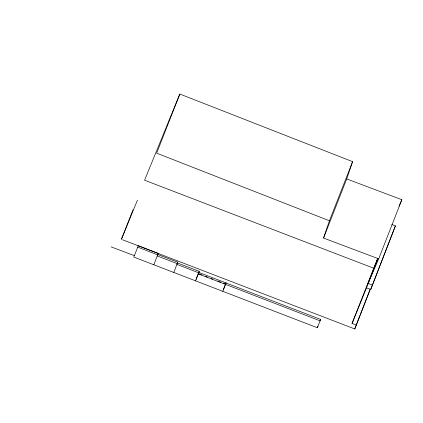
<?xml version="1.0" encoding="UTF-8"?>
<svg xmlns="http://www.w3.org/2000/svg" width="423" height="423" viewBox="0 0 423 423"><rect width="100%" height="100%" fill="white"/><g stroke="black" fill="none" stroke-linecap="round" stroke-linejoin="round"><path stroke-width="0.63" d="M137.708 247.138L138.205 245.678L158.234 253.393L157.7 254.836L137.708 247.138L133.811 257.068L317.398 327.756L320.602 319.402L226.004 282.976M177.263 263.645L157.266 255.947L157.8 254.503L177.76 262.186L176.957 264.423L198.699 272.798L195.548 280.84M352.602 161.66L346.707 178.945L401.85 199.714L378.68 258.834L323.542 238.064L329.438 220.78L352.602 161.66L179.828 94.043L144.576 180.209L374.244 268.42M317.398 327.756L317.895 326.297M320.602 319.402L320.105 320.856L198.281 273.871L198.81 272.433L226.03 282.913L225.475 284.42M122.564 239.772L354.765 328.957L370.225 288.999M356.134 324.959L352.068 323.426L366.503 287.867L370.722 289.459L395.415 225.871L391.798 224.507M395.415 225.871L370.722 289.459M198.699 272.798L199.233 271.355L177.454 262.969M132.991 209.771L121.412 239.328L137.438 200.153M179.828 94.043L156.658 153.163L329.438 220.78M153.808 264.766L158.234 253.393M173.805 272.465L177.76 262.186M196.082 279.397L199.233 271.355M223.302 289.877L226.03 282.913M222.768 291.32L225.623 284.034M323.542 238.064L346.707 178.945M352.068 323.426L377.681 258.279M372.251 284.991L368.026 283.399L377.818 258.411M366.503 287.867L377.966 258.617M354.765 328.957L370.294 289.343M398.989 206.308L401.85 199.714M368.026 283.399L378.68 258.834M111.075 246.863L134.308 255.614M199.011 273.787L202.035 274.95M205.663 276.346L207.476 277.044M211.109 278.445L212.922 279.143M217.76 281.004L220.785 282.167M223.207 283.103L225.02 283.801"/></g></svg>
